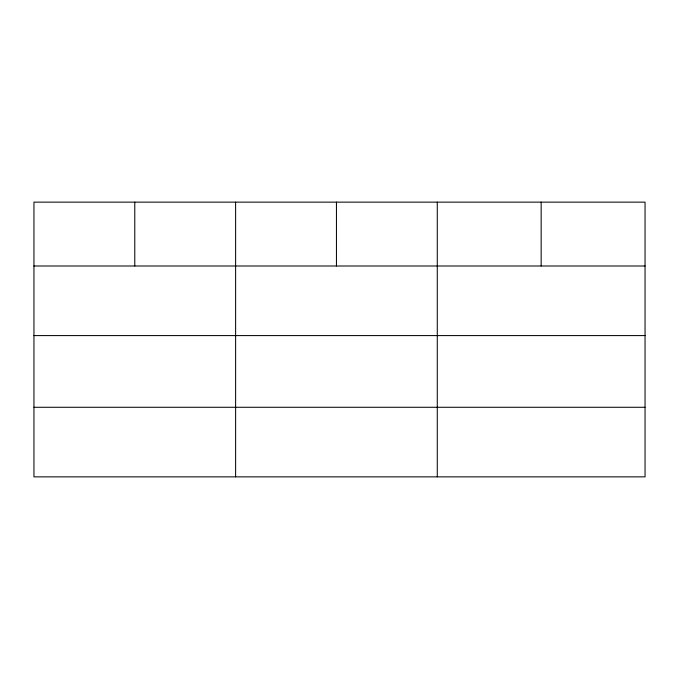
<?xml version="1.0" encoding="UTF-8"?>
<svg xmlns="http://www.w3.org/2000/svg" width="679" height="679" viewBox="0 0 679 679"><rect width="100%" height="100%" fill="white"/><g stroke="black" fill="none" stroke-linecap="round" stroke-linejoin="round"><path stroke-width="1.02" d="M645.05 335.587L645.05 202.138L33.95 202.138L33.95 476.862L645.05 476.862L645.05 335.587L33.95 335.587M33.95 265.998L645.05 265.998M33.95 407.281L645.05 407.281M541.163 202.138L541.163 265.998M437.276 202.138L437.276 476.862M336.445 202.138L336.445 265.998M235.613 202.138L235.613 476.862M134.782 202.138L134.782 265.998"/></g></svg>
